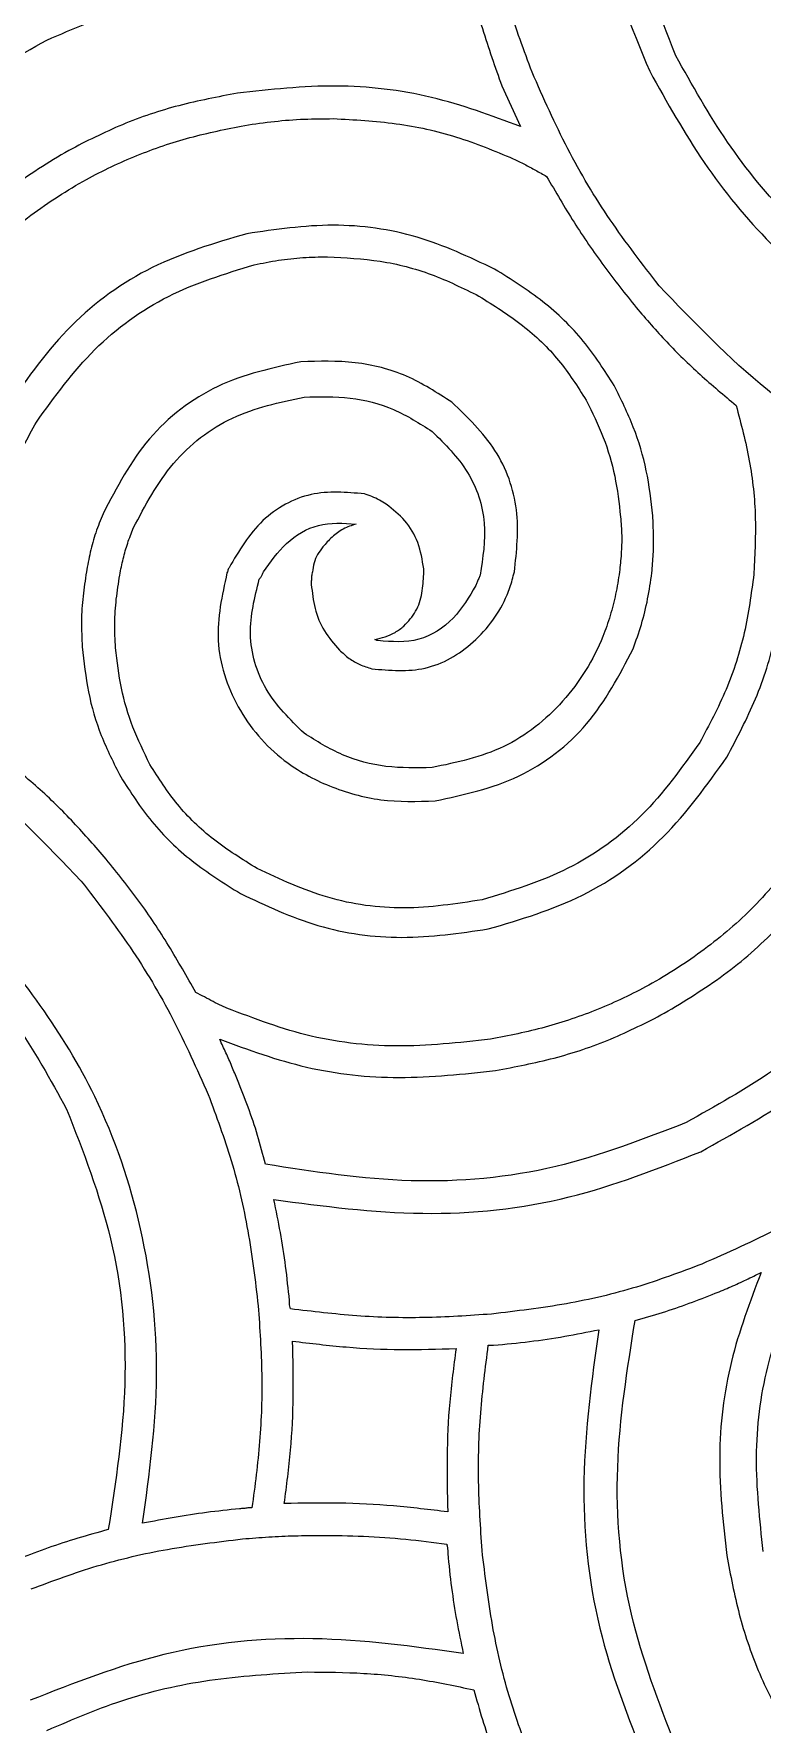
# Model space of a CAD drawing. Extents: x 0 to 371, y 0 to 260.
# Drawn here: x 327.28 to 345.78, y 79.53 to 122.5 of the extents above; entities that cross this region are included whole.
import ezdxf

# ---------------------------------------------------------------- set-up
doc = ezdxf.new("R2010")
doc.units = 0
doc.layers.add('Layer_1', color=7, linetype='CONTINUOUS')

msp = doc.modelspace()

# ---------------------------------------------------------------- linework, layer by layer
at = {"layer": 'Layer_1', "color": 7}
for points in [[(339.169477, 121.179373), (339.645409, 120.147395)], [(337.185102, 108.770312), (337.185102, 108.902603)], [(338.825307, 89.16479), (338.957598, 89.16479)]]:
    msp.add_lwpolyline(points, dxfattribs=at)
for points in [[(334.885502, 120.345317)], [(334.736145, 116.835452)], [(345.757707, 91.016874)], [(341.629784, 89.561665)], [(333.851457, 89.270211)], [(334.568716, 84.334078)], [(334.231796, 80.861938)]]:
    msp.add_lwpolyline(points, close=True, dxfattribs=at)
for points, knots in [([(341.629784, 132.529585), (341.454994, 131.26532), (341.106457, 128.744347), (341.501048, 124.955078), (342.459132, 122.665773), (342.926348, 121.549377)], [0, 0, 0, 0, 3.82299, 7.623126, 11.240167, 11.240167, 11.240167, 11.240167]), ([(343.587807, 121.946252), (343.15978, 123.04894), (342.278472, 125.319376), (341.958277, 129.049471), (342.356261, 131.525992), (342.555826, 132.767813)], [0, 0, 0, 0, 3.536436, 7.281531, 11.048228, 11.048228, 11.048228, 11.048228]), ([(339.936874, 121.523022), (339.731104, 122.077503), (339.311591, 123.207944), (338.892924, 125.011672), (338.743152, 126.257839), (338.666662, 126.89427)], [0, 0, 0, 0, 1.773057, 3.614801, 5.537177, 5.537177, 5.537177, 5.537177]), ([(327.606868, 122.343127), (328.277488, 122.630169), (329.652149, 123.21856), (331.89635, 123.701973), (333.446038, 123.786831), (334.231796, 123.829858)], [0, 0, 0, 0, 2.184859, 4.478604, 6.837891, 6.837891, 6.837891, 6.837891]), ([(338.454784, 123.375105), (338.527153, 123.128167), (338.671853, 122.634423), (338.909079, 121.901838), (339.082882, 121.419628), (339.169477, 121.179373)], [0, 0, 0, 0, 0.771955, 1.543496, 2.309613, 2.309613, 2.309613, 2.309613]), ([(321.786034, 117.554272), (322.318542, 118.194436), (323.392392, 119.485386), (325.374129, 121.093153), (326.859548, 121.924748), (327.606868, 122.343127)], [0, 0, 0, 0, 2.494016, 5.029417, 7.596492, 7.596492, 7.596492, 7.596492]), ([(348.376659, 116.125419), (347.73717, 116.662544), (346.450776, 117.743023), (344.837256, 119.718446), (344.005986, 121.200626), (343.587807, 121.946252)], [0, 0, 0, 0, 2.501839, 5.032693, 7.594724, 7.594724, 7.594724, 7.594724]), ([(339.645409, 120.147395), (338.898764, 120.423032), (337.388761, 120.980476), (334.929691, 121.268489), (333.285079, 121.08642), (332.448954, 120.993855)], [0, 0, 0, 0, 2.38238, 4.818087, 7.337059, 7.337059, 7.337059, 7.337059]), ([(343.164579, 116.099064), (342.739167, 116.649907), (341.885016, 117.755901), (340.799555, 119.574628), (340.226219, 120.869527), (339.936874, 121.523022)], [0, 0, 0, 0, 2.086878, 4.190078, 6.332926, 6.332926, 6.332926, 6.332926]), ([(342.926348, 121.549377), (343.365328, 120.761835), (344.236722, 119.19853), (345.934955, 117.126696), (347.284844, 115.997089), (347.953431, 115.437605)], [0, 0, 0, 0, 2.701851, 5.363294, 7.97507, 7.97507, 7.97507, 7.97507]), ([(332.448954, 120.993855), (331.950595, 120.898747), (330.956336, 120.709001), (329.511808, 120.226946), (328.612432, 119.768022), (328.162916, 119.538647)], [0, 0, 0, 0, 1.521204, 3.034896, 4.547432, 4.547432, 4.547432, 4.547432]), ([(332.633951, 120.17375), (332.886197, 120.210555), (333.38693, 120.283617), (334.139107, 120.341392), (334.637866, 120.344014), (334.885502, 120.345317)], [0, 0, 0, 0, 0.764627, 1.517858, 2.260628, 2.260628, 2.260628, 2.260628]), ([(334.885502, 120.345317), (335.419082, 120.317442), (336.475106, 120.262275), (338.021601, 119.922963), (338.982776, 119.525033), (339.460412, 119.32729)], [0, 0, 0, 0, 1.601453, 3.169482, 4.718373, 4.718373, 4.718373, 4.718373]), ([(324.828743, 115.517187), (325.186218, 115.955754), (325.895951, 116.826489), (327.183622, 117.919596), (328.520762, 118.786998), (329.886815, 119.432325), (331.23673, 119.894775), (332.168202, 120.080757), (332.633951, 120.17375)], [0, 0, 0, 0, 1.694337, 3.363945, 5.041935, 6.462936, 7.88643, 9.310003, 9.310003, 9.310003, 9.310003]), ([(328.162916, 119.538647), (327.650326, 119.227341), (326.626986, 118.605846), (325.264431, 117.412637), (324.499338, 116.485998), (324.114579, 116.019998)], [0, 0, 0, 0, 1.796935, 3.587422, 5.39874, 5.39874, 5.39874, 5.39874]), ([(339.460412, 119.32729), (339.55564, 119.281552), (339.746153, 119.190049), (340.024943, 119.033468), (340.212116, 118.929712), (340.306867, 118.877189)], [0, 0, 0, 0, 0.31684, 0.633875, 0.958906, 0.958906, 0.958906, 0.958906]), ([(340.306867, 118.877189), (340.533994, 118.486177), (340.986628, 117.706938), (341.749425, 116.594665), (342.305512, 115.893202), (342.582707, 115.543542)], [0, 0, 0, 0, 1.356264, 2.702864, 4.041269, 4.041269, 4.041269, 4.041269]), ([(332.687185, 117.42198), (331.868407, 117.179726), (330.237167, 116.697085), (328.113836, 115.162705), (327.126892, 113.76348), (326.628121, 113.056355)], [0, 0, 0, 0, 2.549795, 5.079919, 7.66497, 7.66497, 7.66497, 7.66497]), ([(338.983951, 116.522294), (338.340077, 116.826055), (337.044429, 117.437303), (334.8598, 117.738793), (333.417296, 117.528446), (332.687185, 117.42198)], [0, 0, 0, 0, 2.127628, 4.281359, 6.488658, 6.488658, 6.488658, 6.488658]), ([(327.342284, 112.633125), (327.805956, 113.274855), (328.721704, 114.542266), (330.649117, 115.948462), (332.130104, 116.401318), (332.872182, 116.62823)], [0, 0, 0, 0, 2.366487, 4.673793, 6.990996, 6.990996, 6.990996, 6.990996]), ([(332.872182, 116.62823), (333.078786, 116.67022), (333.489956, 116.753784), (334.113635, 116.823014), (334.529244, 116.831318), (334.736145, 116.835452)], [0, 0, 0, 0, 0.632296, 1.258351, 1.878988, 1.878988, 1.878988, 1.878988]), ([(334.736145, 116.835452), (335.18594, 116.811966), (336.081106, 116.765225), (337.390175, 116.427416), (338.188486, 116.031939), (338.587076, 115.83448)], [0, 0, 0, 0, 1.349255, 2.685238, 4.017439, 4.017439, 4.017439, 4.017439]), ([(342.026659, 113.559167), (341.777869, 113.947511), (341.271426, 114.738037), (340.228194, 115.741973), (339.403955, 116.25889), (338.983951, 116.522294)], [0, 0, 0, 0, 1.380369, 2.809918, 4.295238, 4.295238, 4.295238, 4.295238]), ([(353.37739, 109.722709), (352.01689, 110.20474), (349.383201, 111.137867), (345.864226, 113.273398), (344.046845, 115.175614), (343.164579, 116.099064)], [0, 0, 0, 0, 4.325799, 8.373984, 12.193381, 12.193381, 12.193381, 12.193381]), ([(338.587076, 115.83448), (338.964906, 115.599103), (339.70536, 115.137823), (340.640971, 114.241629), (341.091727, 113.534822), (341.312496, 113.188647)], [0, 0, 0, 0, 1.333713, 2.613748, 3.842469, 3.842469, 3.842469, 3.842469]), ([(342.582707, 115.543542), (342.837224, 115.248338), (343.349448, 114.654231), (344.201493, 113.825453), (344.813494, 113.314451), (345.122601, 113.056355)], [0, 0, 0, 0, 1.168936, 2.352525, 3.560392, 3.560392, 3.560392, 3.560392]), ([(334.062807, 114.167915), (333.338294, 114.00947), (331.89654, 113.69417), (330.071884, 112.286612), (329.383848, 110.970498), (329.035723, 110.304586)], [0, 0, 0, 0, 2.206894, 4.391638, 6.62917, 6.62917, 6.62917, 6.62917]), ([(337.899265, 113.135937), (337.525504, 113.377973), (336.773626, 113.864868), (335.435893, 114.206771), (334.524714, 114.180986), (334.062807, 114.167915)], [0, 0, 0, 0, 1.329611, 2.674722, 4.057669, 4.057669, 4.057669, 4.057669]), ([(343.005935, 110.251875), (342.962178, 110.635742), (342.874843, 111.401911), (342.537429, 112.517382), (342.197394, 113.210929), (342.026659, 113.559167)], [0, 0, 0, 0, 1.157469, 2.310221, 3.472748, 3.472748, 3.472748, 3.472748]), ([(329.803121, 109.934582), (330.10609, 110.510674), (330.704002, 111.647596), (332.274461, 112.870082), (333.51888, 113.135328), (334.142393, 113.268228)], [0, 0, 0, 0, 1.939308, 3.827233, 5.723084, 5.723084, 5.723084, 5.723084]), ([(334.142393, 113.268228), (334.534254, 113.277661), (335.306912, 113.296261), (336.440047, 113.007125), (337.079011, 112.598102), (337.396451, 112.394897)], [0, 0, 0, 0, 1.173203, 2.313282, 3.438883, 3.438883, 3.438883, 3.438883]), ([(339.486765, 108.823022), (339.545084, 109.350122), (339.662842, 110.414448), (339.087311, 111.999209), (338.297986, 112.754439), (337.899265, 113.135937)], [0, 0, 0, 0, 1.577662, 3.185635, 4.827022, 4.827022, 4.827022, 4.827022]), ([(341.312496, 113.188647), (341.465671, 112.877685), (341.770404, 112.259046), (342.066301, 111.258181), (342.145786, 110.571489), (342.185832, 110.22552)], [0, 0, 0, 0, 1.038791, 2.066606, 3.110242, 3.110242, 3.110242, 3.110242]), ([(345.122601, 113.056355), (345.246016, 112.590568), (345.49319, 111.657692), (345.646315, 110.213172), (345.59685, 109.250435), (345.572181, 108.770312)], [0, 0, 0, 0, 1.444351, 2.892737, 4.33365, 4.33365, 4.33365, 4.33365]), ([(326.019368, 108.796667), (326.097066, 109.24425), (326.25239, 110.138999), (326.685862, 111.438554), (327.123449, 112.234885), (327.342284, 112.633125)], [0, 0, 0, 0, 1.361992, 2.72271, 4.08394, 4.08394, 4.08394, 4.08394]), ([(337.396451, 112.394897), (337.724964, 112.070145), (338.37775, 111.424834), (338.832577, 110.076549), (338.686297, 109.1849), (338.613957, 108.743957)], [0, 0, 0, 0, 1.374337, 2.730932, 4.058144, 4.058144, 4.058144, 4.058144]), ([(335.676659, 110.807397), (335.218656, 110.847542), (334.291426, 110.928816), (332.977667, 110.189935), (332.488878, 109.357693), (332.237076, 108.928959)], [0, 0, 0, 0, 1.356337, 2.745907, 4.222353, 4.222353, 4.222353, 4.222353]), ([(336.232707, 110.542814), (336.175429, 110.578408), (336.058026, 110.651365), (335.872318, 110.741854), (335.74091, 110.785874), (335.676659, 110.807397)], [0, 0, 0, 0, 0.202268, 0.414583, 0.617713, 0.617713, 0.617713, 0.617713]), ([(337.185102, 108.902603), (337.148347, 109.128804), (337.076919, 109.568398), (336.734524, 110.148023), (336.398684, 110.412236), (336.232707, 110.542814)], [0, 0, 0, 0, 0.68361, 1.328512, 1.958659, 1.958659, 1.958659, 1.958659]), ([(329.035723, 110.304586), (328.970471, 110.144378), (328.840431, 109.825101), (328.70303, 109.327494), (328.6426, 108.990767), (328.612496, 108.823022)], [0, 0, 0, 0, 0.518626, 1.033568, 1.544745, 1.544745, 1.544745, 1.544745]), ([(333.110412, 108.823022), (333.28918, 109.077132), (333.647337, 109.586234), (334.497854, 110.107188), (335.140009, 110.062593), (335.46531, 110.040002)], [0, 0, 0, 0, 0.929904, 1.863036, 2.821041, 2.821041, 2.821041, 2.821041]), ([(335.46531, 110.040002), (335.354142, 110.003202), (335.131699, 109.929567), (334.847764, 109.718269), (334.69447, 109.54446), (334.618326, 109.458125)], [0, 0, 0, 0, 0.349449, 0.699236, 1.044465, 1.044465, 1.044465, 1.044465]), ([(342.185832, 110.22552), (342.198284, 110.06718), (342.223018, 109.752659), (342.206728, 109.283526), (342.174761, 108.975414), (342.158951, 108.823022)], [0, 0, 0, 0, 0.476166, 0.945834, 1.405464, 1.405464, 1.405464, 1.405464]), ([(342.979582, 108.796667), (342.993767, 108.955621), (343.022271, 109.275043), (343.026769, 109.761156), (343.012936, 110.086971), (343.005935, 110.251875)], [0, 0, 0, 0, 0.478603, 0.961761, 1.456911, 1.456911, 1.456911, 1.456911]), ([(329.458951, 108.743957), (329.487038, 108.882482), (329.542456, 109.155802), (329.653405, 109.555306), (329.753526, 109.808942), (329.803121, 109.934582)], [0, 0, 0, 0, 0.424009, 0.836601, 1.241602, 1.241602, 1.241602, 1.241602]), ([(334.618326, 109.458125), (334.570864, 109.395309), (334.477313, 109.271494), (334.389884, 109.052556), (334.365878, 108.900096), (334.353742, 108.823022)], [0, 0, 0, 0, 0.235411, 0.464016, 0.697737, 0.697737, 0.697737, 0.697737]), ([(328.612496, 108.823022), (328.580777, 108.617656), (328.516688, 108.202705), (328.474512, 107.565141), (328.495783, 107.135728), (328.506557, 106.918228)], [0, 0, 0, 0, 0.623306, 1.259418, 1.912297, 1.912297, 1.912297, 1.912297]), ([(329.353541, 106.891873), (329.342728, 107.100901), (329.321289, 107.515348), (329.364048, 108.135309), (329.427335, 108.54119), (329.458951, 108.743957)], [0, 0, 0, 0, 0.62747, 1.244105, 1.859682, 1.859682, 1.859682, 1.859682]), ([(332.184371, 108.796667), (332.058632, 108.22451), (331.805335, 107.071923), (332.373306, 105.322833), (333.457927, 104.055135), (334.780569, 103.334999), (336.098768, 102.964371), (337.01288, 102.989471), (337.476037, 103.002189)], [0, 0, 0, 0, 1.731203, 3.487438, 5.285215, 6.609014, 7.955642, 9.338713, 9.338713, 9.338713, 9.338713]), ([(332.237076, 108.928959), (332.22984, 108.917829), (332.213801, 108.893157), (332.204961, 108.84555), (332.191556, 108.813726), (332.184371, 108.796667)], [0, 0, 0, 0, 0.039475, 0.087503, 0.142996, 0.142996, 0.142996, 0.142996]), ([(333.004473, 108.63802), (333.020448, 108.657331), (333.052123, 108.695623), (333.081837, 108.761029), (333.101251, 108.803146), (333.110412, 108.823022)], [0, 0, 0, 0, 0.074841, 0.148402, 0.214137, 0.214137, 0.214137, 0.214137]), ([(334.353742, 108.823022), (334.346632, 108.787882), (334.332508, 108.718077), (334.327547, 108.61153), (334.327442, 108.540977), (334.32739, 108.505728)], [0, 0, 0, 0, 0.107401, 0.213354, 0.319138, 0.319138, 0.319138, 0.319138]), ([(335.862185, 106.362707), (336.322241, 106.321716), (337.253625, 106.238729), (338.534973, 106.990969), (339.150431, 107.84292), (339.375664, 108.427022), (339.435355, 108.621961), (339.46936, 108.754954), (339.486765, 108.823022)], [0, 0, 0, 0, 1.356337, 2.745907, 4.222353, 4.421741, 4.622771, 4.833538, 4.833538, 4.833538, 4.833538]), ([(336.682287, 107.447395), (336.790346, 107.567403), (337.008225, 107.809374), (337.157345, 108.284455), (337.175856, 108.608474), (337.185102, 108.770312)], [0, 0, 0, 0, 0.479683, 0.967183, 1.45365, 1.45365, 1.45365, 1.45365]), ([(342.158951, 108.823022), (342.129455, 108.63362), (342.071204, 108.259574), (341.928775, 107.710898), (341.594159, 106.745373), (340.807659, 105.480347), (339.271136, 104.244691), (338.022218, 103.981191), (337.396451, 103.849165)], [0, 0, 0, 0, 0.574761, 1.135088, 1.697844, 3.637152, 5.525077, 7.420929, 7.420929, 7.420929, 7.420929]), ([(338.613957, 108.743957), (338.603155, 108.715085), (338.580655, 108.654945), (338.54132, 108.568385), (338.51882, 108.508245), (338.508018, 108.479373)], [0, 0, 0, 0, 0.092457, 0.192584, 0.285041, 0.285041, 0.285041, 0.285041]), ([(342.503121, 106.865002), (342.577374, 107.071918), (342.726761, 107.488206), (342.884217, 108.135644), (342.947779, 108.57622), (342.979582, 108.796667)], [0, 0, 0, 0, 0.6592, 1.326229, 1.994227, 1.994227, 1.994227, 1.994227]), ([(345.572181, 108.770312), (345.505259, 108.269686), (345.37143, 107.268567), (344.906282, 105.818627), (344.432896, 104.928262), (344.19656, 104.483752)], [0, 0, 0, 0, 1.513457, 3.026512, 4.535004, 4.535004, 4.535004, 4.535004]), ([(344.884371, 104.113748), (345.14357, 104.601803), (345.661947, 105.577874), (346.160827, 107.172692), (346.297448, 108.271987), (346.365931, 108.823022)], [0, 0, 0, 0, 1.655626, 3.311124, 4.974999, 4.974999, 4.974999, 4.974999]), ([(334.142393, 104.72198), (333.787743, 105.071996), (333.084721, 105.765831), (332.652099, 107.240463), (332.888242, 108.177034), (333.004473, 108.63802)], [0, 0, 0, 0, 1.480056, 2.933913, 4.343137, 4.343137, 4.343137, 4.343137]), ([(334.32739, 108.505728), (334.350586, 108.301224), (334.397151, 107.890684), (334.632933, 107.305486), (334.906074, 106.993833), (335.042082, 106.838647)], [0, 0, 0, 0, 0.616292, 1.237196, 1.85301, 1.85301, 1.85301, 1.85301]), ([(338.508018, 108.479373), (338.33591, 108.188319), (337.98975, 107.602924), (337.076519, 106.993791), (336.374633, 107.049031), (336.020829, 107.076875)], [0, 0, 0, 0, 1.011102, 2.033624, 3.072954, 3.072954, 3.072954, 3.072954]), ([(335.941242, 107.10323), (336.029508, 107.124543), (336.206976, 107.167394), (336.461632, 107.278638), (336.60849, 107.390955), (336.682287, 107.447395)], [0, 0, 0, 0, 0.272259, 0.547406, 0.82533, 0.82533, 0.82533, 0.82533]), ([(318.241041, 107.367814), (319.602567, 106.890844), (322.243082, 105.965818), (325.766707, 103.810662), (327.591928, 101.896611), (328.480204, 100.965104)], [0, 0, 0, 0, 4.322729, 8.383411, 12.233172, 12.233172, 12.233172, 12.233172]), ([(336.020829, 107.076875), (336.011795, 107.078614), (335.993049, 107.082222), (335.969022, 107.097883), (335.950276, 107.101492), (335.941242, 107.10323)], [0, 0, 0, 0, 0.02738, 0.056815, 0.084195, 0.084195, 0.084195, 0.084195]), ([(328.506557, 106.918228), (328.548653, 106.534564), (328.632644, 105.769079), (328.960082, 104.648989), (329.309759, 103.95858), (329.485833, 103.610937)], [0, 0, 0, 0, 1.156642, 2.307722, 3.475186, 3.475186, 3.475186, 3.475186]), ([(330.226348, 103.92823), (330.07316, 104.241211), (329.768336, 104.863999), (329.47504, 105.865362), (329.394021, 106.54987), (329.353541, 106.891873)], [0, 0, 0, 0, 1.044205, 2.077828, 3.109939, 3.109939, 3.109939, 3.109939]), ([(335.042082, 106.838647), (335.122274, 106.765123), (335.279807, 106.620686), (335.558132, 106.456269), (335.760352, 106.394042), (335.862185, 106.362707)], [0, 0, 0, 0, 0.325917, 0.640254, 0.959115, 0.959115, 0.959115, 0.959115]), ([(337.476037, 103.002189), (338.200541, 103.160595), (339.642241, 103.475808), (341.466984, 104.883088), (342.155002, 106.199124), (342.503121, 106.865002)], [0, 0, 0, 0, 2.206856, 4.391448, 6.628866, 6.628866, 6.628866, 6.628866]), ([(337.396451, 103.849165), (337.004328, 103.841364), (336.230715, 103.825972), (335.102892, 104.124588), (334.4605, 104.524131), (334.142393, 104.72198)], [0, 0, 0, 0, 1.173347, 2.314877, 3.434654, 3.434654, 3.434654, 3.434654]), ([(344.19656, 104.483752), (343.737488, 103.841384), (342.828501, 102.569458), (340.89448, 101.168896), (339.410405, 100.715744), (338.666662, 100.488647)], [0, 0, 0, 0, 2.359118, 4.671189, 6.99391, 6.99391, 6.99391, 6.99391]), ([(329.11531, 101.520625), (328.842769, 101.835335), (328.293586, 102.469489), (327.386666, 103.359584), (326.724014, 103.89599), (326.38989, 104.166459)], [0, 0, 0, 0, 1.248723, 2.516232, 3.805337, 3.805337, 3.805337, 3.805337]), ([(338.825307, 99.748123), (339.642425, 99.990192), (341.270589, 100.472532), (343.387265, 102.012548), (344.380998, 103.40726), (344.884371, 104.113748)], [0, 0, 0, 0, 2.544261, 5.069618, 7.661991, 7.661991, 7.661991, 7.661991]), ([(329.485833, 103.610937), (329.734628, 103.222555), (330.241093, 102.431937), (331.284247, 101.427747), (332.108529, 100.910736), (332.528541, 100.647294)], [0, 0, 0, 0, 1.380479, 2.810201, 4.295596, 4.295596, 4.295596, 4.295596]), ([(332.951768, 101.282397), (332.573938, 101.517774), (331.833484, 101.979055), (330.897873, 102.875249), (330.447117, 103.582056), (330.226348, 103.92823)], [0, 0, 0, 0, 1.333713, 2.613748, 3.842469, 3.842469, 3.842469, 3.842469]), ([(330.041352, 84.640003), (330.212771, 85.892918), (330.554006, 88.387026), (330.12592, 92.094872), (329.053392, 95.28224), (327.493799, 97.823747), (325.815629, 99.902221), (324.466884, 101.036892), (323.797291, 101.600207)], [0, 0, 0, 0, 3.7816, 7.527821, 11.082406, 13.779326, 16.436424, 19.056126, 19.056126, 19.056126, 19.056126]), ([(331.390621, 98.133752), (331.165388, 98.533073), (330.717495, 99.327153), (329.964591, 100.464916), (329.397864, 101.169392), (329.11531, 101.520625)], [0, 0, 0, 0, 1.375236, 2.734764, 4.086553, 4.086553, 4.086553, 4.086553]), ([(346.683749, 101.600207), (346.326273, 101.16164), (345.616539, 100.290906), (344.328874, 99.19779), (342.991699, 98.33041), (341.625663, 97.684962), (340.275791, 97.222207), (339.344294, 97.036155), (338.878541, 96.943127)], [0, 0, 0, 0, 1.694337, 3.363945, 5.041935, 6.462994, 7.886567, 9.310169, 9.310169, 9.310169, 9.310169]), ([(323.320829, 100.991459), (323.961962, 100.454194), (325.251484, 99.373585), (326.873431, 97.40325), (327.696444, 95.916918), (328.109682, 95.170625)], [0, 0, 0, 0, 2.506225, 5.040814, 7.596815, 7.596815, 7.596815, 7.596815]), ([(338.666662, 100.488647), (338.006344, 100.387438), (336.700497, 100.187286), (334.717965, 100.459196), (333.538746, 101.008815), (332.951768, 101.282397)], [0, 0, 0, 0, 1.997914, 3.951078, 5.88688, 5.88688, 5.88688, 5.88688]), ([(343.296871, 97.604586), (343.809467, 97.91593), (344.832847, 98.537517), (346.195324, 99.730987), (346.960442, 100.657715), (347.345207, 101.12375)], [0, 0, 0, 0, 1.797008, 3.587658, 5.399077, 5.399077, 5.399077, 5.399077]), ([(328.480204, 100.965104), (328.905761, 100.412343), (329.76026, 99.302422), (330.840909, 97.481471), (331.417823, 96.190351), (331.707909, 95.541145)], [0, 0, 0, 0, 2.091605, 4.199856, 6.332056, 6.332056, 6.332056, 6.332056]), ([(332.528541, 100.647294), (333.172415, 100.343565), (334.468069, 99.732378), (336.65272, 99.431219), (338.0952, 99.641626), (338.825307, 99.748123)], [0, 0, 0, 0, 2.127577, 4.281274, 6.488585, 6.488585, 6.488585, 6.488585]), ([(349.673223, 99.615832), (349.136093, 98.976306), (348.05559, 97.689824), (346.080243, 96.076038), (344.598023, 95.244678), (343.85239, 94.826461)], [0, 0, 0, 0, 2.50194, 5.032952, 7.595052, 7.595052, 7.595052, 7.595052]), ([(344.222912, 94.085937), (345.010454, 94.524917), (346.573759, 95.396311), (348.645592, 97.094544), (349.775198, 98.444433), (350.334681, 99.11302)], [0, 0, 0, 0, 2.70185, 5.363292, 7.975068, 7.975068, 7.975068, 7.975068]), ([(332.052079, 97.790104), (331.979115, 97.827408), (331.830843, 97.903215), (331.611857, 98.020641), (331.463585, 98.096448), (331.390621, 98.133752)], [0, 0, 0, 0, 0.245836, 0.499572, 0.745408, 0.745408, 0.745408, 0.745408]), ([(338.878541, 96.943127), (338.080328, 96.855973), (336.515148, 96.685076), (334.176648, 96.96104), (332.7546, 97.515961), (332.052079, 97.790104)], [0, 0, 0, 0, 2.404852, 4.715569, 6.971677, 6.971677, 6.971677, 6.971677]), ([(339.010832, 96.149377), (339.509192, 96.244485), (340.50345, 96.434231), (341.947979, 96.916286), (342.847354, 97.375211), (343.296871, 97.604586)], [0, 0, 0, 0, 1.521204, 3.034896, 4.547432, 4.547432, 4.547432, 4.547432]), ([(332.448954, 95.911665), (332.403031, 96.026606), (332.310628, 96.257877), (332.157374, 96.600341), (332.052158, 96.828611), (331.999374, 96.943127)], [0, 0, 0, 0, 0.371288, 0.747068, 1.125364, 1.125364, 1.125364, 1.125364]), ([(331.999374, 96.943127), (332.72644, 96.677847), (334.196813, 96.141361), (336.592903, 95.886321), (338.194739, 96.060591), (339.010832, 96.149377)], [0, 0, 0, 0, 2.315932, 4.683594, 7.142714, 7.142714, 7.142714, 7.142714]), ([(333.163117, 93.768127), (333.098013, 94.012879), (332.968362, 94.500285), (332.73023, 95.216192), (332.54252, 95.680318), (332.448954, 95.911665)], [0, 0, 0, 0, 0.759688, 1.512862, 2.2614, 2.2614, 2.2614, 2.2614]), ([(331.707909, 95.541145), (331.91368, 94.986665), (332.333192, 93.856223), (332.751859, 92.052495), (332.901631, 90.806328), (332.978121, 90.169897)], [0, 0, 0, 0, 1.773057, 3.614801, 5.537177, 5.537177, 5.537177, 5.537177]), ([(328.109682, 95.170625), (328.532466, 94.08497), (329.404334, 91.846128), (329.739195, 88.163979), (329.358909, 85.712125), (329.168015, 84.481356)], [0, 0, 0, 0, 3.483767, 7.18423, 10.91404, 10.91404, 10.91404, 10.91404]), ([(343.85239, 94.826461), (342.762786, 94.403775), (340.521316, 93.534252), (336.839998, 93.19645), (334.391973, 93.577066), (333.163117, 93.768127)], [0, 0, 0, 0, 3.49491, 7.189524, 10.913492, 10.913492, 10.913492, 10.913492]), ([(349.673223, 94.456457), (349.122375, 94.03101), (348.016358, 93.176778), (346.1977, 92.091028), (344.902766, 91.517611), (344.249265, 91.228231)], [0, 0, 0, 0, 2.086959, 4.190287, 6.333192, 6.333192, 6.333192, 6.333192]), ([(333.374996, 92.868957), (334.632279, 92.702444), (337.129716, 92.371688), (340.858947, 92.758858), (343.123653, 93.652281), (344.222912, 94.085937)], [0, 0, 0, 0, 3.798617, 7.545486, 11.079561, 11.079561, 11.079561, 11.079561]), ([(333.771871, 90.302189), (333.741899, 90.592879), (333.682193, 91.171952), (333.551415, 92.028881), (333.433412, 92.590789), (333.374996, 92.868957)], [0, 0, 0, 0, 0.87663, 1.746306, 2.598902, 2.598902, 2.598902, 2.598902]), ([(344.249265, 91.228231), (343.701118, 91.022297), (342.580005, 90.601106), (340.784428, 90.184394), (339.540947, 90.034971), (338.904893, 89.95854)], [0, 0, 0, 0, 1.755334, 3.590149, 5.511428, 5.511428, 5.511428, 5.511428]), ([(342.555826, 89.799377), (342.789546, 89.864127), (343.252654, 89.992424), (343.930172, 90.229291), (344.507599, 90.449868), (344.9901, 90.652069), (345.377844, 90.82967), (345.631898, 90.954872), (345.757707, 91.016874)], [0, 0, 0, 0, 0.727382, 1.441278, 2.152053, 2.581596, 3.010501, 3.431261, 3.431261, 3.431261, 3.431261]), ([(345.757707, 91.016874), (345.474962, 90.27061), (344.903738, 88.762948), (344.609857, 86.301038), (344.79186, 84.656042), (344.884371, 83.819897)], [0, 0, 0, 0, 2.388367, 4.825174, 7.344203, 7.344203, 7.344203, 7.344203]), ([(345.810412, 83.925834), (345.723227, 84.724042), (345.55227, 86.289201), (345.827901, 88.627718), (346.382757, 90.049769), (346.656867, 90.75229)], [0, 0, 0, 0, 2.40486, 4.715544, 6.971607, 6.971607, 6.971607, 6.971607]), ([(333.798223, 90.090832), (333.791151, 90.114803), (333.777758, 90.160197), (333.771746, 90.231643), (333.771828, 90.278051), (333.771871, 90.302189)], [0, 0, 0, 0, 0.074783, 0.141617, 0.214059, 0.214059, 0.214059, 0.214059]), ([(332.978121, 90.169897), (333.016955, 89.591437), (333.094066, 88.442806), (333.042791, 86.72392), (332.893636, 85.597121), (332.819477, 85.036877)], [0, 0, 0, 0, 1.738717, 3.452514, 5.147216, 5.147216, 5.147216, 5.147216]), ([(338.904893, 89.95854), (338.332609, 89.919672), (337.192498, 89.842238), (335.483454, 89.889192), (334.358304, 90.023818), (333.798223, 90.090832)], [0, 0, 0, 0, 1.7202, 3.426996, 5.118723, 5.118723, 5.118723, 5.118723]), ([(338.957598, 89.16479), (339.26328, 89.194631), (339.868367, 89.253701), (340.760409, 89.384756), (341.342498, 89.503205), (341.629784, 89.561665)], [0, 0, 0, 0, 0.921337, 1.823759, 2.70317, 2.70317, 2.70317, 2.70317]), ([(341.629784, 89.561665), (341.45462, 88.293319), (341.106293, 85.771112), (341.478696, 81.993971), (342.381516, 79.697739), (342.820409, 78.581457)], [0, 0, 0, 0, 3.835076, 7.626352, 11.213059, 11.213059, 11.213059, 11.213059]), ([(343.587807, 78.978332), (343.15978, 80.080974), (342.278486, 82.351282), (341.958277, 86.081207), (342.356259, 88.557601), (342.555826, 89.799377)], [0, 0, 0, 0, 3.536309, 7.281157, 11.047721, 11.047721, 11.047721, 11.047721]), ([(333.639579, 85.142814), (333.69974, 85.594873), (333.820491, 86.502213), (333.882779, 87.882266), (333.861938, 88.80577), (333.851457, 89.270211)], [0, 0, 0, 0, 1.367649, 2.745051, 4.138584, 4.138584, 4.138584, 4.138584]), ([(333.851457, 89.270211), (334.305913, 89.215596), (335.220461, 89.10569), (336.608547, 89.037265), (337.53848, 89.069187), (338.005204, 89.085209)], [0, 0, 0, 0, 1.37299, 2.763008, 4.163574, 4.163574, 4.163574, 4.163574]), ([(338.005204, 89.085209), (337.945028, 88.63087), (337.823992, 87.717021), (337.762098, 86.328177), (337.782891, 85.398173), (337.793326, 84.931457)], [0, 0, 0, 0, 1.374435, 2.764511, 4.164877, 4.164877, 4.164877, 4.164877]), ([(338.666662, 83.952189), (338.627889, 84.535575), (338.550501, 85.699943), (338.602095, 87.445226), (338.751179, 88.593733), (338.825307, 89.16479)], [0, 0, 0, 0, 1.753451, 3.49967, 5.226554, 5.226554, 5.226554, 5.226554]), ([(337.793326, 84.931457), (337.33491, 84.986059), (336.418178, 85.09525), (335.030748, 85.169623), (334.104407, 85.151772), (333.639579, 85.142814)], [0, 0, 0, 0, 1.384784, 2.769267, 4.1637, 4.1637, 4.1637, 4.1637]), ([(332.501659, 85.010522), (332.222127, 84.980728), (331.66759, 84.921622), (330.847351, 84.794573), (330.308556, 84.691246), (330.041352, 84.640003)], [0, 0, 0, 0, 0.843254, 1.672854, 2.489053, 2.489053, 2.489053, 2.489053]), ([(332.819477, 85.036877), (332.784112, 85.035241), (332.713181, 85.03196), (332.607954, 85.01544), (332.537023, 85.012158), (332.501659, 85.010522)], [0, 0, 0, 0, 0.106136, 0.212879, 0.319015, 0.319015, 0.319015, 0.319015]), ([(329.168015, 84.481356), (328.908435, 84.409479), (328.396101, 84.267615), (327.644541, 84.023564), (327.159603, 83.834577), (326.919057, 83.740832)], [0, 0, 0, 0, 0.808011, 1.59477, 2.369154, 2.369154, 2.369154, 2.369154]), ([(327.209993, 82.973437), (327.764472, 83.179174), (328.894907, 83.598617), (330.698671, 84.016961), (331.944818, 84.166669), (332.581246, 84.243128)], [0, 0, 0, 0, 1.773014, 3.614702, 5.537061, 5.537061, 5.537061, 5.537061]), ([(332.581246, 84.243128), (332.802671, 84.260997), (333.244631, 84.296663), (333.907497, 84.326905), (334.348725, 84.331691), (334.568716, 84.334078)], [0, 0, 0, 0, 0.666406, 1.330127, 1.99011, 1.99011, 1.99011, 1.99011]), ([(334.568716, 84.334078), (334.931684, 84.329648), (335.651688, 84.320861), (336.719469, 84.246539), (337.420276, 84.15575), (337.766973, 84.110836)], [0, 0, 0, 0, 1.088858, 2.15992, 3.208562, 3.208562, 3.208562, 3.208562]), ([(337.766973, 84.110836), (337.77408, 84.084573), (337.788122, 84.032677), (337.793184, 83.952414), (337.793279, 83.899532), (337.793326, 83.873124)], [0, 0, 0, 0, 0.081419, 0.160887, 0.240161, 0.240161, 0.240161, 0.240161]), ([(337.793326, 83.873124), (337.823187, 83.584692), (337.882473, 83.012042), (338.014433, 82.164075), (338.13187, 81.60861), (338.190201, 81.332711)], [0, 0, 0, 0, 0.86984, 1.726975, 2.572874, 2.572874, 2.572874, 2.572874]), ([(339.936874, 78.581457), (339.731106, 79.135893), (339.311611, 80.26621), (338.892909, 82.069758), (338.743149, 83.315802), (338.666662, 83.952189)], [0, 0, 0, 0, 1.772931, 3.614433, 5.536676, 5.536676, 5.536676, 5.536676]), ([(344.884371, 83.819897), (344.979479, 83.321537), (345.169225, 82.327278), (345.651279, 80.882748), (346.110204, 79.98337), (346.339579, 79.533854)], [0, 0, 0, 0, 1.521205, 3.0349, 4.547437, 4.547437, 4.547437, 4.547437]), ([(338.190201, 81.332711), (336.919578, 81.507757), (334.390893, 81.856117), (330.605014, 81.484551), (328.302232, 80.580994), (327.18364, 80.142086)], [0, 0, 0, 0, 3.841876, 7.645769, 11.238941, 11.238941, 11.238941, 11.238941]), ([(327.606868, 79.375207), (328.277488, 79.66225), (329.652149, 80.25064), (331.89635, 80.734054), (333.446038, 80.818912), (334.231796, 80.861938)], [0, 0, 0, 0, 2.184859, 4.478605, 6.837891, 6.837891, 6.837891, 6.837891]), ([(334.231796, 80.861938), (334.707631, 80.857651), (335.657704, 80.849091), (337.072252, 80.699891), (337.995517, 80.504075), (338.454784, 80.406669)], [0, 0, 0, 0, 1.427126, 2.849462, 4.257299, 4.257299, 4.257299, 4.257299]), ([(338.454784, 80.406669), (338.52668, 80.155668), (338.668884, 79.659202), (338.909381, 78.927584), (339.082982, 78.449258), (339.169477, 78.210937)], [0, 0, 0, 0, 0.783231, 1.549182, 2.309759, 2.309759, 2.309759, 2.309759])]:
    msp.add_open_spline(points, degree=3, knots=knots, dxfattribs=at)

doc.saveas('drawing.dxf')
